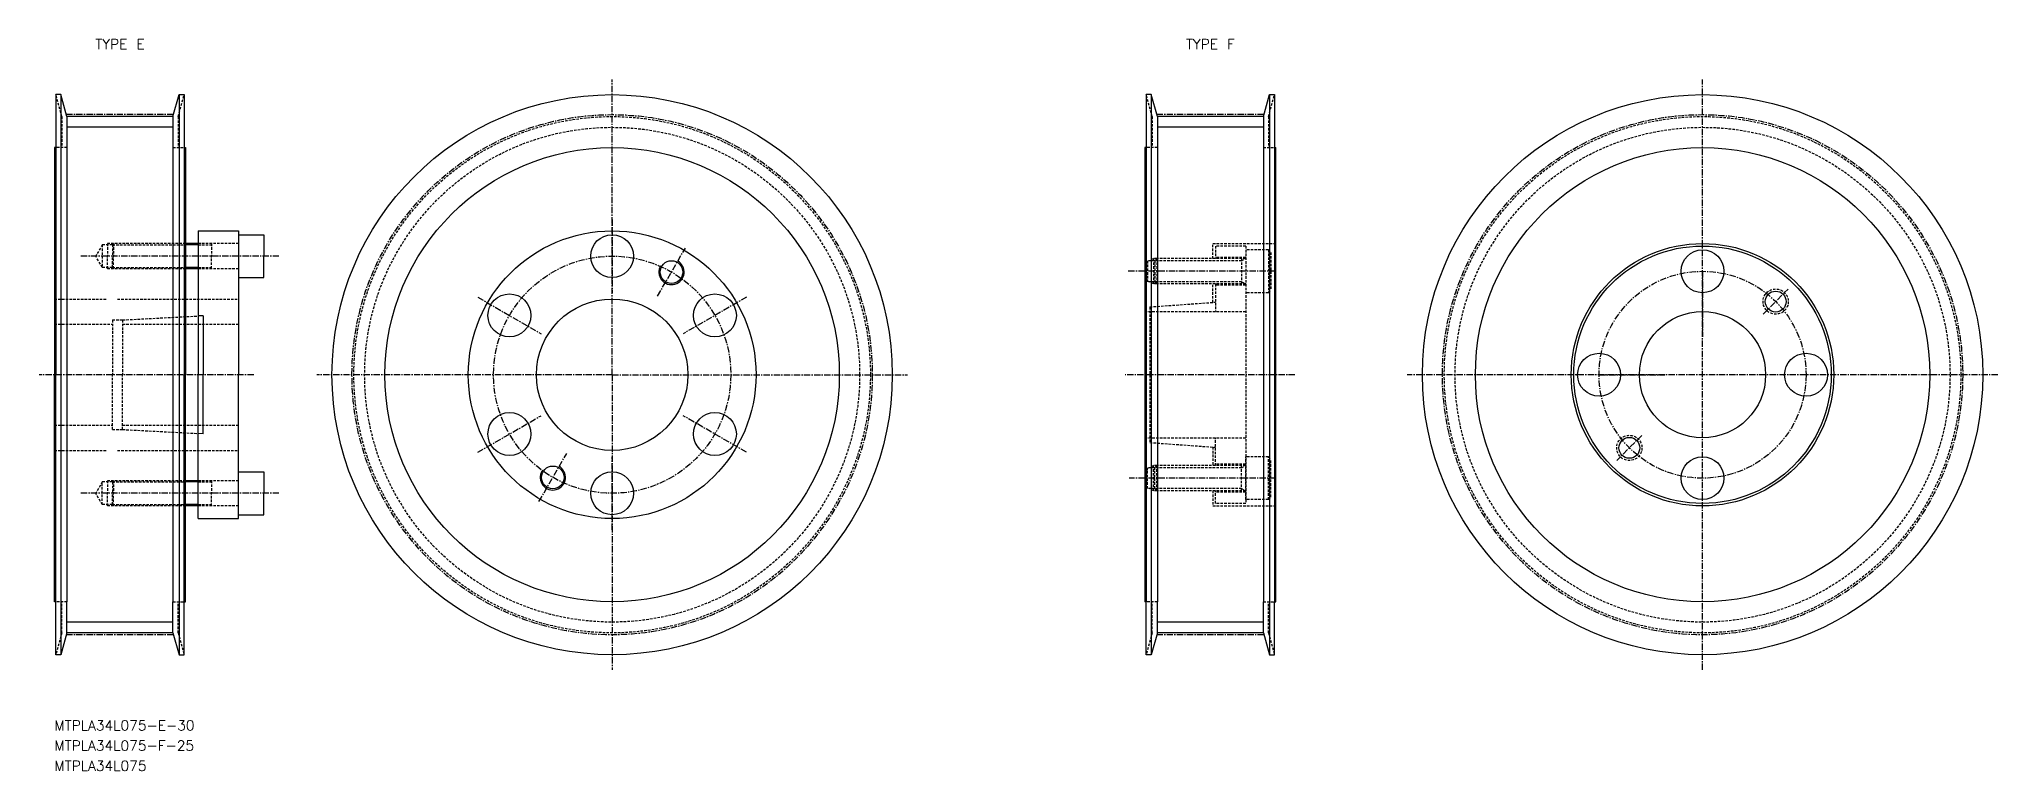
# Model space of a CAD drawing. Extents: x -82 to 306, y 33 to 178.
import ezdxf
from ezdxf.enums import TextEntityAlignment as Align

# ---------------------------------------------------------------- set-up
doc = ezdxf.new("R2010")
doc.units = 0
doc.linetypes.add('CENTER', pattern=[2, 1.25, -0.25, 0.25, -0.25])
doc.linetypes.add('DASHED', pattern=[0.75, 0.5, -0.25])
doc.layers.get('0').update_dxf_attribs({"linetype": 'CONTINUOUS'})
doc.layers.add('CENTER', color=1, linetype='CENTER')
doc.styles.add('MISUMI', font='txt.shx')

msp = doc.modelspace()

# ---------------------------------------------------------------- linework, layer by layer
at = {"color": 7, "linetype": 'CONTINUOUS'}
for p, q in [((-78.51, 167.1), (-78.51, 156.6)), ((-77.51, 167.1), (-78.51, 167.1)), ((-77.51, 167.1), (-77.51, 56.1)), ((-76.31, 162.76), (-77.51, 167.1)), ((-55.31, 162.76), (-54.11, 167.1)), ((-54.11, 167.1), (-54.11, 56.1)), ((-54.11, 167.1), (-53.11, 167.1)), ((-53.11, 167.1), (-53.11, 156.6)), ((137.49, 167.1), (137.49, 156.6)), ((138.49, 167.1), (137.49, 167.1)), ((138.49, 167.1), (138.49, 56.1)), ((139.69, 162.76), (138.49, 167.1)), ((160.69, 162.76), (161.89, 167.1)), ((161.89, 167.1), (161.89, 56.1)), ((161.89, 167.1), (162.89, 167.1)), ((162.89, 167.1), (162.89, 156.6)), ((-76.31, 162.76), (-76.31, 156.6)), ((-55.31, 162.76), (-76.31, 162.76)), ((-55.31, 162.76), (-55.31, 156.6)), ((139.69, 162.76), (139.69, 156.6)), ((160.69, 162.76), (139.69, 162.76)), ((160.69, 162.76), (160.69, 156.6)), ((-78.81, 156.6), (-78.81, 111.6)), ((-78.51, 156.6), (-78.81, 156.6)), ((-78.51, 156.6), (-78.51, 111.6)), ((-76.31, 156.6), (-76.31, 66.6)), ((-55.31, 156.6), (-55.31, 66.6)), ((-53.11, 156.6), (-53.11, 111.6)), ((-53.11, 156.6), (-52.81, 156.6)), ((-52.81, 156.6), (-52.81, 137.6)), ((137.19, 156.6), (137.19, 66.6)), ((137.49, 156.6), (137.19, 156.6)), ((137.49, 156.6), (137.49, 66.6)), ((139.69, 156.6), (139.69, 66.6)), ((160.69, 156.6), (160.69, 66.6)), ((162.89, 156.6), (162.89, 66.6)), ((162.89, 156.6), (163.19, 156.6)), ((163.19, 66.6), (163.19, 156.6)), ((-50.31, 140.1), (-42.31, 140.1)), ((-50.31, 140.1), (-50.31, 137.6)), ((-42.31, 140.1), (-42.31, 139.35)), ((-52.81, 137.6), (-52.81, 132.6)), ((-50.31, 137.6), (-52.81, 137.6)), ((-50.31, 137.6), (-50.31, 132.6)), ((-42.31, 139.35), (-42.31, 130.85)), ((-42.31, 139.35), (-37.31, 139.35)), ((-37.31, 139.35), (-37.31, 135.1)), ((-52.81, 132.6), (-52.81, 111.6)), ((-50.31, 132.6), (-52.81, 132.6)), ((-50.31, 132.6), (-50.31, 111.6)), ((-37.31, 130.85), (-37.31, 135.1)), ((-42.31, 130.85), (-42.31, 111.6)), ((-42.31, 130.85), (-37.31, 130.85)), ((-49.31, 123.3), (-50.31, 123.25)), ((-49.31, 123.3), (-49.31, 111.6)), ((-78.81, 66.6), (-78.81, 111.6)), ((-78.51, 66.6), (-78.51, 111.6)), ((-53.11, 66.6), (-53.11, 111.6)), ((-52.81, 90.6), (-52.81, 111.6)), ((-50.31, 90.6), (-50.31, 111.6)), ((-49.31, 99.9), (-49.31, 111.6)), ((-42.31, 92.35), (-42.31, 111.6)), ((-49.31, 99.9), (-50.31, 99.95)), ((-52.81, 85.6), (-52.81, 90.6)), ((-50.31, 90.6), (-52.81, 90.6)), ((-50.31, 85.6), (-50.31, 90.6)), ((-42.31, 83.85), (-42.31, 92.35)), ((-42.31, 92.35), (-37.31, 92.35)), ((-37.31, 92.35), (-37.31, 88.1)), ((-52.81, 66.6), (-52.81, 85.6)), ((-50.31, 85.6), (-52.81, 85.6)), ((-50.31, 83.1), (-50.31, 85.6)), ((-37.31, 83.85), (-37.31, 88.1)), ((-50.31, 83.1), (-42.31, 83.1)), ((-42.31, 83.85), (-37.31, 83.85)), ((-42.31, 83.1), (-42.31, 83.85)), ((-78.51, 66.6), (-78.81, 66.6)), ((-78.51, 56.1), (-78.51, 66.6)), ((-76.31, 60.44), (-76.31, 66.6)), ((-55.31, 60.44), (-55.31, 66.6)), ((-53.11, 56.1), (-53.11, 66.6)), ((-53.11, 66.6), (-52.81, 66.6)), ((137.49, 66.6), (137.19, 66.6)), ((137.49, 56.1), (137.49, 66.6)), ((139.69, 60.44), (139.69, 66.6)), ((160.69, 60.44), (160.69, 66.6)), ((162.89, 56.1), (162.89, 66.6)), ((162.89, 66.6), (163.19, 66.6)), ((-76.31, 60.44), (-77.51, 56.1)), ((-55.31, 60.44), (-76.31, 60.44)), ((-55.31, 60.44), (-54.11, 56.1)), ((139.69, 60.44), (138.49, 56.1)), ((160.69, 60.44), (139.69, 60.44)), ((160.69, 60.44), (161.89, 56.1)), ((-77.51, 56.1), (-78.51, 56.1)), ((-54.11, 56.1), (-53.11, 56.1)), ((138.49, 56.1), (137.49, 56.1)), ((161.89, 56.1), (162.89, 56.1))]:
    msp.add_line(p, q, dxfattribs=at)
at = {"color": 3, "linetype": 'DASHED'}
for p, q in [((-77.31, 162.76), (-78.51, 167.1)), ((-54.31, 162.76), (-53.11, 167.1)), ((138.69, 162.76), (137.49, 167.1)), ((161.69, 162.76), (162.89, 167.1)), ((-77.31, 162.76), (-77.31, 156.6)), ((-54.31, 162.76), (-54.31, 156.6)), ((138.69, 162.76), (138.69, 156.6)), ((161.69, 162.76), (161.69, 156.6)), ((-76.31, 156.6), (-78.51, 156.6)), ((-55.31, 156.6), (-53.11, 156.6)), ((139.69, 156.6), (137.49, 156.6)), ((160.69, 156.6), (162.89, 156.6)), ((-69.31, 137.35), (-70.61, 135.1)), ((-69.31, 137.35), (-69.31, 132.85)), ((-67.31, 137.35), (-69.31, 137.35)), ((-67.06, 137.6), (-68.31, 137.6)), ((-68.31, 137.6), (-68.31, 135.1)), ((-67.06, 137.6), (-67.31, 137.35)), ((-67.31, 137.35), (-52.81, 137.35)), ((-67.31, 137.35), (-67.31, 135.1)), ((-52.81, 137.6), (-67.06, 137.6)), ((-67.06, 137.6), (-67.06, 135.1)), ((-42.31, 137.6), (-50.31, 137.6)), ((-50.31, 137.35), (-47.65, 137.35)), ((-47.65, 137.6), (-47.65, 135.1)), ((150.69, 137.6), (163.19, 137.6)), ((150.69, 134.6), (150.69, 137.6)), ((157.19, 137.1), (151.19, 137.1)), ((151.19, 137.1), (151.19, 134.6)), ((157.19, 137.1), (157.19, 86.1)), ((161.69, 136.35), (157.19, 136.35)), ((157.19, 136.35), (157.19, 127.85)), ((161.69, 136.35), (161.69, 127.85)), ((161.69, 136.35), (162.19, 135.85)), ((162.19, 135.85), (162.19, 128.35)), ((-69.31, 132.85), (-70.61, 135.1)), ((-67.31, 132.85), (-69.31, 132.85)), ((-68.31, 132.6), (-68.31, 135.1)), ((-67.06, 132.6), (-68.31, 132.6)), ((-67.31, 132.85), (-67.31, 135.1)), ((-67.31, 132.85), (-52.81, 132.85)), ((-67.06, 132.6), (-67.31, 132.85)), ((-67.06, 132.6), (-67.06, 135.1)), ((-52.81, 132.6), (-67.06, 132.6)), ((-50.31, 132.85), (-47.65, 132.85)), ((-42.31, 132.6), (-50.31, 132.6)), ((-47.65, 132.6), (-47.65, 135.1)), ((137.76, 134.17), (137.28, 132.1)), ((137.76, 130.03), (137.28, 132.1)), ((139.19, 134.17), (137.76, 134.17)), ((137.76, 134.17), (137.76, 130.03)), ((138.92, 134.6), (138.17, 134.17)), ((139.62, 134.6), (138.92, 134.6)), ((138.92, 134.6), (138.92, 129.6)), ((139.62, 134.6), (139.19, 134.16)), ((139.19, 134.17), (139.19, 130.03)), ((156.39, 134.16), (139.19, 134.16)), ((157.19, 134.6), (139.62, 134.6)), ((139.62, 134.6), (139.62, 129.6)), ((157.19, 134.85), (151.19, 134.85)), ((156.39, 134.6), (156.39, 129.6)), ((156.39, 134.16), (157.14, 134.6)), ((139.19, 130.03), (137.76, 130.03)), ((138.92, 129.6), (138.17, 130.03)), ((139.62, 129.6), (138.92, 129.6)), ((156.39, 130.03), (139.19, 130.03)), ((139.62, 129.6), (139.19, 130.03)), ((157.19, 129.6), (139.62, 129.6)), ((150.69, 125.94), (150.69, 129.6)), ((151.19, 129.6), (151.19, 124.1)), ((157.19, 129.35), (151.19, 129.35)), ((156.39, 130.03), (157.14, 129.6)), ((161.69, 127.85), (162.19, 128.35)), ((-78.81, 126.6), (-68.31, 126.6)), ((-66.31, 126.6), (-42.31, 126.6)), ((138.19, 125.04), (151.19, 125.97)), ((138.19, 125.04), (138.19, 98.16)), ((161.69, 127.85), (157.19, 127.85)), ((-78.81, 121.6), (-67.31, 121.6)), ((-67.31, 122.45), (-67.31, 111.6)), ((-67.31, 122.45), (-65.31, 122.45)), ((-65.31, 122.45), (-50.31, 123.25)), ((-65.31, 122.45), (-65.31, 111.6)), ((-65.31, 121.6), (-42.31, 121.6)), ((137.19, 124.1), (157.19, 124.1)), ((-67.31, 100.75), (-67.31, 111.6)), ((-65.31, 100.75), (-65.31, 111.6)), ((-78.81, 101.6), (-67.31, 101.6)), ((-65.31, 101.6), (-42.31, 101.6)), ((-67.31, 100.75), (-65.31, 100.75)), ((-65.31, 100.75), (-50.31, 99.95)), ((137.19, 99.1), (157.19, 99.1)), ((138.19, 98.16), (151.19, 97.22)), ((150.69, 97.26), (150.69, 93.6)), ((151.19, 93.6), (151.19, 99.1)), ((-78.81, 96.6), (-68.31, 96.6)), ((-66.31, 96.6), (-42.31, 96.6)), ((137.76, 93.17), (137.28, 91.1)), ((137.76, 89.03), (137.76, 93.17)), ((139.19, 93.17), (137.76, 93.17)), ((138.92, 93.6), (138.17, 93.17)), ((139.62, 93.6), (138.92, 93.6)), ((138.92, 88.6), (138.92, 93.6)), ((139.62, 93.6), (139.19, 93.17)), ((156.39, 93.17), (139.19, 93.17)), ((139.19, 89.03), (139.19, 93.17)), ((157.19, 93.6), (139.62, 93.6)), ((139.62, 88.6), (139.62, 93.6)), ((157.19, 93.85), (151.19, 93.85)), ((156.39, 88.6), (156.39, 93.6)), ((156.39, 93.17), (157.14, 93.6)), ((161.69, 95.35), (157.19, 95.35)), ((157.19, 86.85), (157.19, 95.35)), ((161.69, 86.85), (161.69, 95.35)), ((161.69, 95.35), (162.19, 94.85)), ((162.19, 87.35), (162.19, 94.85)), ((-69.31, 90.35), (-70.61, 88.1)), ((-69.31, 85.85), (-69.31, 90.35)), ((-67.31, 90.35), (-69.31, 90.35)), ((-67.06, 90.6), (-68.31, 90.6)), ((-68.31, 90.6), (-68.31, 88.1)), ((-67.06, 90.6), (-67.31, 90.35)), ((-67.31, 90.35), (-52.81, 90.35)), ((-67.31, 90.35), (-67.31, 88.1)), ((-52.81, 90.6), (-67.06, 90.6)), ((-67.06, 90.6), (-67.06, 88.1)), ((-42.31, 90.6), (-50.31, 90.6)), ((-50.31, 90.35), (-47.65, 90.35)), ((-47.65, 90.6), (-47.65, 88.1)), ((137.76, 89.03), (137.28, 91.1)), ((-69.31, 85.85), (-70.61, 88.1)), ((-67.31, 85.85), (-69.31, 85.85)), ((-68.31, 85.6), (-68.31, 88.1)), ((-67.06, 85.6), (-68.31, 85.6)), ((-67.31, 85.85), (-67.31, 88.1)), ((-67.31, 85.85), (-52.81, 85.85)), ((-67.06, 85.6), (-67.31, 85.85)), ((-67.06, 85.6), (-67.06, 88.1)), ((-52.81, 85.6), (-67.06, 85.6)), ((-50.31, 85.85), (-47.65, 85.85)), ((-42.31, 85.6), (-50.31, 85.6)), ((-47.65, 85.6), (-47.65, 88.1)), ((139.19, 89.03), (137.76, 89.03)), ((138.92, 88.6), (138.17, 89.03)), ((139.62, 88.6), (138.92, 88.6)), ((156.39, 89.03), (139.19, 89.03)), ((139.62, 88.6), (139.19, 89.03)), ((157.19, 88.6), (139.62, 88.6)), ((150.69, 88.6), (150.69, 85.6)), ((150.69, 85.6), (163.19, 85.6)), ((151.19, 86.1), (151.19, 88.6)), ((157.19, 88.35), (151.19, 88.35)), ((157.19, 86.1), (151.19, 86.1)), ((156.39, 89.03), (157.14, 88.6)), ((161.69, 86.85), (157.19, 86.85)), ((161.69, 86.85), (162.19, 87.35)), ((-76.31, 66.6), (-78.51, 66.6)), ((-77.31, 60.44), (-77.31, 66.6)), ((-55.31, 66.6), (-53.11, 66.6)), ((-54.31, 60.44), (-54.31, 66.6)), ((139.69, 66.6), (137.49, 66.6)), ((138.69, 60.44), (138.69, 66.6)), ((160.69, 66.6), (162.89, 66.6)), ((161.69, 60.44), (161.69, 66.6)), ((-77.31, 60.44), (-78.51, 56.1)), ((-54.31, 60.44), (-53.11, 56.1)), ((138.69, 60.44), (137.49, 56.1)), ((161.69, 60.44), (162.89, 56.1))]:
    msp.add_line(p, q, dxfattribs=at)
at = {"color": 3, "linetype": 'CONTINUOUS'}
for p, q in [((-55.31, 160.63), (-76.31, 160.63)), ((160.69, 160.63), (139.69, 160.63)), ((-55.31, 62.57), (-76.31, 62.57)), ((160.69, 62.57), (139.69, 62.57))]:
    msp.add_line(p, q, dxfattribs=at)
at = {"color": 3}
for p, q in [((-50.31, 137.35), (-52.81, 137.35)), ((-50.31, 132.85), (-52.81, 132.85)), ((-50.31, 90.35), (-52.81, 90.35)), ((-50.31, 85.85), (-52.81, 85.85))]:
    msp.add_line(p, q, dxfattribs=at)
at = {"color": 7, "linetype": 'CONTINUOUS'}
for centre, radius in [((31.69, 111.6), 55.5), ((247.69, 111.6), 55.5), ((31.69, 111.6), 45), ((247.69, 111.6), 45), ((31.69, 111.6), 28.5), ((31.69, 111.6), 28.5), ((31.69, 135.1), 4.25), ((247.69, 111.6), 26), ((247.69, 111.6), 25.5), ((247.69, 132.1), 4.25), ((43.44, 131.95), 2.25), ((262.18, 126.09), 2.07), ((11.33, 123.35), 4.25), ((31.69, 111.6), 15), ((52.04, 123.35), 4.25), ((247.69, 111.6), 12.5), ((227.19, 111.6), 4.25), ((268.19, 111.6), 4.25), ((11.33, 99.85), 4.25), ((52.04, 99.85), 4.25), ((233.19, 97.1), 2.07), ((19.94, 91.25), 2.25), ((247.69, 91.1), 4.25), ((31.69, 88.1), 4.25)]:
    msp.add_circle(centre, radius, dxfattribs=at)
at = {"color": 3, "linetype": 'DASHED'}
for centre, radius in [((31.69, 111.6), 51.16), ((31.69, 111.6), 49.03), ((247.69, 111.6), 51.16), ((247.69, 111.6), 49.03), ((262.18, 126.09), 2.5), ((233.19, 97.1), 2.5)]:
    msp.add_circle(centre, radius, dxfattribs=at)
at = {"color": 3}
for centre in [(43.44, 131.95), (19.94, 91.25)]:
    msp.add_arc(centre, 2.5, 150, 62, dxfattribs=at)
at = {"layer": 'CENTER', "color": 1, "linetype": 'CENTER'}
for p, q in [((31.69, 111.6), (31.69, 170.1)), ((247.69, 53.1), (247.69, 170.1)), ((-55.21, 163.14), (-76.42, 163.14)), ((160.79, 163.14), (139.58, 163.14)), ((31.69, 142.35), (31.69, 127.85)), ((40.69, 127.19), (46.19, 136.71)), ((-34.31, 135.1), (-73.61, 135.1)), ((163.19, 132.1), (133.74, 132.1)), ((247.69, 132.1), (247.69, 119.1)), ((259.71, 123.62), (264.66, 128.57)), ((5.06, 126.97), (17.61, 119.72)), ((58.32, 126.97), (45.76, 119.72)), ((-39.31, 111.6), (-81.81, 111.6)), ((31.69, 111.6), (-26.81, 111.6)), ((31.69, 111.6), (90.19, 111.6)), ((31.69, 111.6), (31.69, 53.1)), ((166.95, 111.6), (133.3, 111.6)), ((306.19, 111.6), (189.19, 111.6)), ((227.19, 111.6), (240.19, 111.6)), ((268.19, 111.6), (255.19, 111.6)), ((5.06, 96.22), (17.61, 103.47)), ((58.32, 96.22), (45.76, 103.47)), ((247.69, 91.1), (247.69, 104.1)), ((235.66, 99.58), (230.71, 94.63)), ((17.19, 86.48), (22.69, 96.01)), ((31.69, 80.85), (31.69, 95.35)), ((163.19, 91.1), (134.11, 91.1)), ((-34.31, 88.1), (-73.61, 88.1)), ((-55.21, 60.06), (-76.42, 60.06)), ((160.79, 60.06), (139.58, 60.06))]:
    msp.add_line(p, q, dxfattribs=at)
for centre, radius in [((31.69, 111.6), 51.54), ((247.69, 111.6), 51.54), ((31.69, 111.6), 23.5), ((247.69, 111.6), 20.5)]:
    msp.add_circle(centre, radius, dxfattribs=at)

# ---------------------------------------------------------------- texts
at = {"color": 7, "linetype": 'CONTINUOUS', "style": 'MISUMI'}
for s, p in [('TYPE E', (-65.81, 177.1)), ('TYPE F', (150.19, 177.1))]:
    msp.add_text(s, height=2, dxfattribs=at).set_placement(p, align=Align.MIDDLE_CENTER)
for s, p in [('MTPLA34L075-E-30', (-78.81, 41.1)), ('MTPLA34L075-F-25', (-78.81, 37.1)), ('MTPLA34L075', (-78.81, 33.1))]:
    msp.add_text(s, height=2, dxfattribs=at).set_placement(p)

doc.saveas('drawing.dxf')
